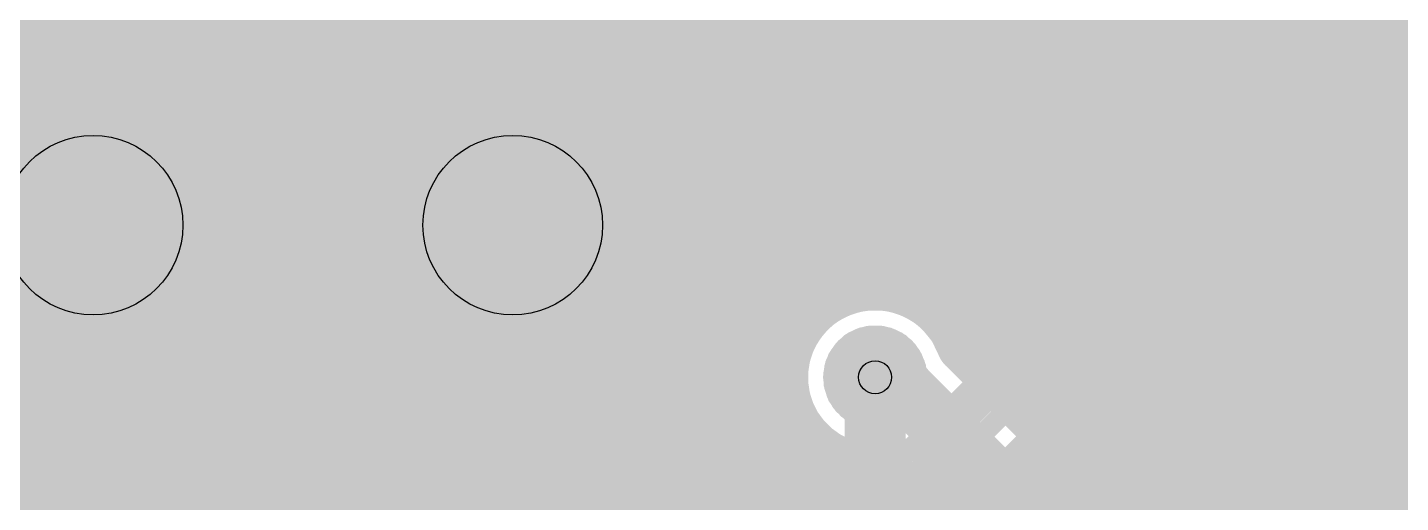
# Model space of a CAD drawing. Extents: x 0 to 1.5, y 0 to 3.74.
# Drawn here: x 0.639 to 1.179, y 2.938 to 3.125 of the extents above; entities that cross this region are included whole.
import ezdxf

# ---------------------------------------------------------------- set-up
doc = ezdxf.new("R2010")
doc.units = 0
for name, color, linetype in [('Bottom', 6, 'CONTINUOUS'), ('Bottom_Mask', 10, 'CONTINUOUS'), ('Drill_Bottom', 8, 'CONTINUOUS'), ('Drill_Top', 7, 'CONTINUOUS'), ('Edge_Bottom', 17, 'CONTINUOUS'), ('Edge_Top', 16, 'CONTINUOUS'), ('Top', 5, 'CONTINUOUS'), ('Top_Mask', 3, 'CONTINUOUS'), ('Top_Paste', 4, 'CONTINUOUS'), ('Top_Silk', 2, 'CONTINUOUS')]:
    doc.layers.add(name, color=color, linetype=linetype)

msp = doc.modelspace()

# ---------------------------------------------------------------- linework, layer by layer
at = {"layer": 'Bottom', "linetype": 'CONTINUOUS'}
for points, const_width in [([(1.1714, 3.1395), (1.2436, 3.0791)], 0.025), ([(1.1538, 3.1034), (0.4389, 3.1015)], 0.025), ([(1.2077, 3.0585), (1.1538, 3.1034)], 0.025), ([(0.0449, 3.1006), (1.1546, 3.1006)], 0.025), ([(0.0448, 3.0758), (1.1844, 3.0758)], 0.025), ([(0.0448, 3.0509), (1.2052, 3.0509)], 0.025), ([(0.0448, 3.026), (1.2052, 3.026)], 0.025), ([(0.9521, 3.0205), (0.9575, 3.0232)], 0.025), ([(0.9575, 3.0232), (0.9633, 3.0251)], 0.025), ([(0.9633, 3.0251), (0.9694, 3.0261)], 0.025), ([(0.9694, 3.0261), (0.9755, 3.0261)], 0.025), ([(0.9755, 3.0261), (0.9815, 3.0251)], 0.025), ([(0.9815, 3.0251), (0.9873, 3.0232)], 0.025), ([(0.9873, 3.0232), (0.9928, 3.0205)], 0.025), ([(0.9428, 3.0125), (0.9471, 3.0169)], 0.025), ([(0.9471, 3.0169), (0.9521, 3.0205)], 0.025), ([(0.9928, 3.0205), (0.9977, 3.0169)], 0.025), ([(0.9977, 3.0169), (1.0021, 3.0125)], 0.025), ([(0.9392, 3.0076), (0.9428, 3.0125)], 0.025), ([(1.0021, 3.0125), (1.0057, 3.0076)], 0.025), ([(0.9364, 3.0021), (0.9392, 3.0076)], 0.025), ([(1.0057, 3.0076), (1.009, 3.0007)], 0.025), ([(0.0448, 3.0012), (0.9335, 3.0012)], 0.025), ([(0.9345, 2.9963), (0.9364, 3.0021)], 0.025), ([(1.009, 3.0007), (1.0379, 2.9716)], 0.025), ([(1.0113, 3.0012), (1.2052, 3.0012)], 0.025), ([(0.9336, 2.9903), (0.9345, 2.9963)], 0.025), ([(0.9336, 2.9841), (0.9336, 2.9903)], 0.025), ([(0.9345, 2.9781), (0.9336, 2.9841)], 0.025), ([(0.9364, 2.9723), (0.9345, 2.9781)], 0.025), ([(0.9724, 2.9872), (0.9793, 2.9872)], 0.008), ([(0.9793, 2.9872), (1.0147, 2.9518)], 0.008), ([(0.0448, 2.9763), (0.9325, 2.9763)], 0.025), ([(1.0358, 2.9763), (1.2052, 2.9763)], 0.025), ([(0.9392, 2.9668), (0.9364, 2.9723)], 0.025), ([(1.0379, 2.9716), (1.0419, 2.9656)], 0.025), ([(0.9428, 2.9619), (0.9392, 2.9668)], 0.025), ([(0.9471, 2.9576), (0.9428, 2.9619)], 0.025), ([(1.0419, 2.9656), (1.0444, 2.9589)], 0.025), ([(0.9521, 2.954), (0.9471, 2.9576)], 0.025), ([(1.0444, 2.9589), (1.0452, 2.9518)], 0.025), ([(0.0448, 2.9514), (0.9544, 2.9514)], 0.025), ([(0.9575, 2.9512), (0.9521, 2.954)], 0.025), ([(0.9633, 2.9493), (0.9575, 2.9512)], 0.025), ([(1.0452, 2.9518), (1.0453, 2.7552)], 0.025), ([(1.0477, 2.9514), (1.2052, 2.9514)], 0.025), ([(0.9694, 2.9483), (0.9633, 2.9493)], 0.025), ([(0.9751, 2.9483), (0.9694, 2.9483)], 0.025), ([(0.9843, 2.9392), (0.9751, 2.9483)], 0.025), ([(1.0147, 2.9518), (1.0147, 2.7333)], 0.008), ([(0.9843, 2.7578), (0.9843, 2.9392)], 0.025), ([(0.5246, 2.9266), (0.9817, 2.9266)], 0.025), ([(1.0477, 2.9266), (1.2052, 2.9266)], 0.025)]:
    msp.add_lwpolyline(points, dxfattribs=dict(at, const_width=const_width))
for points, const_width in [([(0.6988, 3.0472, 1), (0.6299, 3.0472, 1), (0.6988, 3.0472, 1)], 0.0689), ([(0.8642, 3.0472, 1), (0.7953, 3.0472, 1), (0.8642, 3.0472, 1)], 0.0689), ([(1.1476, 3.1034, 1), (1.1601, 3.1034, 1), (1.1476, 3.1034, 1)], 0.0125), ([(1.1476, 3.1034, 1), (1.1601, 3.1034, 1), (1.1476, 3.1034, 1)], 0.0125), ([(0.9513, 3.0232, 1), (0.9638, 3.0232, 1), (0.9513, 3.0232, 1)], 0.0125), ([(0.9513, 3.0232, 1), (0.9638, 3.0232, 1), (0.9513, 3.0232, 1)], 0.0125), ([(0.9571, 3.0251, 1), (0.9696, 3.0251, 1), (0.9571, 3.0251, 1)], 0.0125), ([(0.9571, 3.0251, 1), (0.9696, 3.0251, 1), (0.9571, 3.0251, 1)], 0.0125), ([(0.9631, 3.0261, 1), (0.9756, 3.0261, 1), (0.9631, 3.0261, 1)], 0.0125), ([(0.9631, 3.0261, 1), (0.9756, 3.0261, 1), (0.9631, 3.0261, 1)], 0.0125), ([(0.9692, 3.0261, 1), (0.9817, 3.0261, 1), (0.9692, 3.0261, 1)], 0.0125), ([(0.9692, 3.0261, 1), (0.9817, 3.0261, 1), (0.9692, 3.0261, 1)], 0.0125), ([(0.9753, 3.0251, 1), (0.9878, 3.0251, 1), (0.9753, 3.0251, 1)], 0.0125), ([(0.9753, 3.0251, 1), (0.9878, 3.0251, 1), (0.9753, 3.0251, 1)], 0.0125), ([(0.9811, 3.0232, 1), (0.9936, 3.0232, 1), (0.9811, 3.0232, 1)], 0.0125), ([(0.9811, 3.0232, 1), (0.9936, 3.0232, 1), (0.9811, 3.0232, 1)], 0.0125), ([(0.9409, 3.0169, 1), (0.9534, 3.0169, 1), (0.9409, 3.0169, 1)], 0.0125), ([(0.9409, 3.0169, 1), (0.9534, 3.0169, 1), (0.9409, 3.0169, 1)], 0.0125), ([(0.9458, 3.0205, 1), (0.9583, 3.0205, 1), (0.9458, 3.0205, 1)], 0.0125), ([(0.9458, 3.0205, 1), (0.9583, 3.0205, 1), (0.9458, 3.0205, 1)], 0.0125), ([(0.9865, 3.0205, 1), (0.999, 3.0205, 1), (0.9865, 3.0205, 1)], 0.0125), ([(0.9865, 3.0205, 1), (0.999, 3.0205, 1), (0.9865, 3.0205, 1)], 0.0125), ([(0.9915, 3.0169, 1), (1.004, 3.0169, 1), (0.9915, 3.0169, 1)], 0.0125), ([(0.9915, 3.0169, 1), (1.004, 3.0169, 1), (0.9915, 3.0169, 1)], 0.0125), ([(0.9365, 3.0125, 1), (0.949, 3.0125, 1), (0.9365, 3.0125, 1)], 0.0125), ([(0.9365, 3.0125, 1), (0.949, 3.0125, 1), (0.9365, 3.0125, 1)], 0.0125), ([(0.9958, 3.0125, 1), (1.0083, 3.0125, 1), (0.9958, 3.0125, 1)], 0.0125), ([(0.9958, 3.0125, 1), (1.0083, 3.0125, 1), (0.9958, 3.0125, 1)], 0.0125), ([(0.9329, 3.0076, 1), (0.9454, 3.0076, 1), (0.9329, 3.0076, 1)], 0.0125), ([(0.9329, 3.0076, 1), (0.9454, 3.0076, 1), (0.9329, 3.0076, 1)], 0.0125), ([(0.9994, 3.0076, 1), (1.0119, 3.0076, 1), (0.9994, 3.0076, 1)], 0.0125), ([(0.9994, 3.0076, 1), (1.0119, 3.0076, 1), (0.9994, 3.0076, 1)], 0.0125), ([(0.9302, 3.0021, 1), (0.9427, 3.0021, 1), (0.9302, 3.0021, 1)], 0.0125), ([(0.9302, 3.0021, 1), (0.9427, 3.0021, 1), (0.9302, 3.0021, 1)], 0.0125), ([(1.0027, 3.0007, 1), (1.0152, 3.0007, 1), (1.0027, 3.0007, 1)], 0.0125), ([(1.0027, 3.0007, 1), (1.0152, 3.0007, 1), (1.0027, 3.0007, 1)], 0.0125), ([(0.9283, 2.9963, 1), (0.9408, 2.9963, 1), (0.9283, 2.9963, 1)], 0.0125), ([(0.9283, 2.9963, 1), (0.9408, 2.9963, 1), (0.9283, 2.9963, 1)], 0.0125), ([(0.9273, 2.9903, 1), (0.9398, 2.9903, 1), (0.9273, 2.9903, 1)], 0.0125), ([(0.9273, 2.9903, 1), (0.9398, 2.9903, 1), (0.9273, 2.9903, 1)], 0.0125), ([(0.9273, 2.9841, 1), (0.9398, 2.9841, 1), (0.9273, 2.9841, 1)], 0.0125), ([(0.9273, 2.9841, 1), (0.9398, 2.9841, 1), (0.9273, 2.9841, 1)], 0.0125), ([(0.9787, 2.9872, 1), (0.9662, 2.9872, 1), (0.9787, 2.9872, 1)], 0.0125), ([(0.9283, 2.9781, 1), (0.9408, 2.9781, 1), (0.9283, 2.9781, 1)], 0.0125), ([(0.9283, 2.9781, 1), (0.9408, 2.9781, 1), (0.9283, 2.9781, 1)], 0.0125), ([(0.9704, 2.9872, 1), (0.9744, 2.9872, 1), (0.9704, 2.9872, 1)], 0.004), ([(0.9773, 2.9872, 1), (0.9813, 2.9872, 1), (0.9773, 2.9872, 1)], 0.004), ([(0.9773, 2.9872, 1), (0.9813, 2.9872, 1), (0.9773, 2.9872, 1)], 0.004), ([(0.9302, 2.9723, 1), (0.9427, 2.9723, 1), (0.9302, 2.9723, 1)], 0.0125), ([(0.9302, 2.9723, 1), (0.9427, 2.9723, 1), (0.9302, 2.9723, 1)], 0.0125), ([(1.0317, 2.9716, 1), (1.0442, 2.9716, 1), (1.0317, 2.9716, 1)], 0.0125), ([(1.0317, 2.9716, 1), (1.0442, 2.9716, 1), (1.0317, 2.9716, 1)], 0.0125), ([(0.9329, 2.9668, 1), (0.9454, 2.9668, 1), (0.9329, 2.9668, 1)], 0.0125), ([(0.9329, 2.9668, 1), (0.9454, 2.9668, 1), (0.9329, 2.9668, 1)], 0.0125), ([(0.9365, 2.9619, 1), (0.949, 2.9619, 1), (0.9365, 2.9619, 1)], 0.0125), ([(0.9365, 2.9619, 1), (0.949, 2.9619, 1), (0.9365, 2.9619, 1)], 0.0125), ([(1.0357, 2.9656, 1), (1.0482, 2.9656, 1), (1.0357, 2.9656, 1)], 0.0125), ([(1.0357, 2.9656, 1), (1.0482, 2.9656, 1), (1.0357, 2.9656, 1)], 0.0125), ([(0.9409, 2.9576, 1), (0.9534, 2.9576, 1), (0.9409, 2.9576, 1)], 0.0125), ([(0.9409, 2.9576, 1), (0.9534, 2.9576, 1), (0.9409, 2.9576, 1)], 0.0125), ([(1.0381, 2.9589, 1), (1.0506, 2.9589, 1), (1.0381, 2.9589, 1)], 0.0125), ([(1.0381, 2.9589, 1), (1.0506, 2.9589, 1), (1.0381, 2.9589, 1)], 0.0125), ([(0.9458, 2.954, 1), (0.9583, 2.954, 1), (0.9458, 2.954, 1)], 0.0125), ([(0.9458, 2.954, 1), (0.9583, 2.954, 1), (0.9458, 2.954, 1)], 0.0125), ([(0.9513, 2.9512, 1), (0.9638, 2.9512, 1), (0.9513, 2.9512, 1)], 0.0125), ([(0.9513, 2.9512, 1), (0.9638, 2.9512, 1), (0.9513, 2.9512, 1)], 0.0125), ([(1.039, 2.9518, 1), (1.0515, 2.9518, 1), (1.039, 2.9518, 1)], 0.0125), ([(1.039, 2.9518, 1), (1.0515, 2.9518, 1), (1.039, 2.9518, 1)], 0.0125), ([(0.9571, 2.9493, 1), (0.9696, 2.9493, 1), (0.9571, 2.9493, 1)], 0.0125), ([(0.9571, 2.9493, 1), (0.9696, 2.9493, 1), (0.9571, 2.9493, 1)], 0.0125), ([(0.9631, 2.9483, 1), (0.9756, 2.9483, 1), (0.9631, 2.9483, 1)], 0.0125), ([(0.9631, 2.9483, 1), (0.9756, 2.9483, 1), (0.9631, 2.9483, 1)], 0.0125), ([(0.9688, 2.9483, 1), (0.9813, 2.9483, 1), (0.9688, 2.9483, 1)], 0.0125), ([(0.9688, 2.9483, 1), (0.9813, 2.9483, 1), (0.9688, 2.9483, 1)], 0.0125), ([(1.0127, 2.9518, 1), (1.0167, 2.9518, 1), (1.0127, 2.9518, 1)], 0.004), ([(1.0127, 2.9518, 1), (1.0167, 2.9518, 1), (1.0127, 2.9518, 1)], 0.004), ([(0.978, 2.9392, 1), (0.9905, 2.9392, 1), (0.978, 2.9392, 1)], 0.0125), ([(0.978, 2.9392, 1), (0.9905, 2.9392, 1), (0.978, 2.9392, 1)], 0.0125)]:
    msp.add_lwpolyline(points, format="xyb", dxfattribs=dict(at, const_width=const_width))
at = {"layer": 'Bottom_Mask', "linetype": 'CONTINUOUS', "const_width": 0.0729}
for points in [[(0.7008, 3.0472, 1), (0.6279, 3.0472, 1), (0.7008, 3.0472, 1)], [(0.6279, 3.0472, 1), (0.7008, 3.0472, 1), (0.6279, 3.0472, 1)], [(0.8662, 3.0472, 1), (0.7933, 3.0472, 1), (0.8662, 3.0472, 1)], [(0.7933, 3.0472, 1), (0.8662, 3.0472, 1), (0.7933, 3.0472, 1)]]:
    msp.add_lwpolyline(points, format="xyb", dxfattribs=at)
at = {"layer": 'Drill_Bottom'}
for centre, radius in [((0.6644, 3.0472), 0.0354), ((0.6644, 3.0472), 0.0354), ((0.8297, 3.0472), 0.0354), ((0.8297, 3.0472), 0.0354), ((0.9724, 2.9872), 0.0065)]:
    msp.add_circle(centre, radius, dxfattribs=at)
for points in [[(0.6644, 3.0827), (0.6644, 3.0827), (0.6644, 3.0118)], [(0.8297, 3.0827), (0.8297, 3.0827), (0.8297, 3.0118)]]:
    msp.add_solid(points, dxfattribs=at)
at = {"layer": 'Drill_Top'}
for centre, radius in [((0.6644, 3.0472), 0.0354), ((0.6644, 3.0472), 0.0354), ((0.8297, 3.0472), 0.0354), ((0.8297, 3.0472), 0.0354), ((0.9724, 2.9872), 0.0065)]:
    msp.add_circle(centre, radius, dxfattribs=at)
for points in [[(0.6644, 3.0827), (0.6644, 3.0827), (0.6644, 3.0118)], [(0.8297, 3.0827), (0.8297, 3.0827), (0.8297, 3.0118)]]:
    msp.add_solid(points, dxfattribs=at)
at = {"layer": 'Edge_Bottom', "linetype": 'CONTINUOUS', "const_width": 0.008}
for points in [[(0.6265, 3.1095), (0.636, 3.1144), (0.6461, 3.1178), (0.6565, 3.1197), (0.6672, 3.1201), (0.6778, 3.1189), (0.6881, 3.1162), (0.6978, 3.112), (0.7069, 3.1064), (0.7151, 3.0996), (0.7222, 3.0916), (0.728, 3.0828), (0.7325, 3.0731), (0.7355, 3.0629), (0.7371, 3.0524), (0.7371, 3.0419)], [(0.9024, 3.0419), (0.9009, 3.0314), (0.8978, 3.0212), (0.8933, 3.0116), (0.8874, 3.0027), (0.8803, 2.9947), (0.8721, 2.9879), (0.863, 2.9824), (0.8532, 2.9782), (0.8429, 2.9756), (0.8323, 2.9744), (0.8217, 2.9748), (0.8112, 2.9767), (0.8011, 2.9802), (0.7917, 2.9851), (0.783, 2.9913), (0.7754, 2.9987), (0.7689, 3.0071), (0.7637, 3.0164), (0.7599, 3.0263), (0.7576, 3.0367), (0.7568, 3.0473), (0.7576, 3.058), (0.7599, 3.0684), (0.7638, 3.0783), (0.769, 3.0876), (0.7755, 3.096), (0.7832, 3.1034), (0.7919, 3.1095), (0.8013, 3.1144), (0.8114, 3.1178), (0.8219, 3.1197), (0.8325, 3.1201), (0.8431, 3.1189), (0.8534, 3.1162), (0.8632, 3.112), (0.8723, 3.1064), (0.8804, 3.0996), (0.8875, 3.0916), (0.8934, 3.0828), (0.8979, 3.0731), (0.9009, 3.0629), (0.9024, 3.0524), (0.9024, 3.0419)], [(0.7371, 3.0419), (0.7355, 3.0314), (0.7324, 3.0212), (0.7279, 3.0116), (0.722, 3.0027), (0.7149, 2.9947), (0.7067, 2.9879), (0.6977, 2.9824), (0.6879, 2.9782), (0.6775, 2.9756), (0.667, 2.9744), (0.6563, 2.9748), (0.6459, 2.9767), (0.6358, 2.9802), (0.6263, 2.9851)], [(1.0068, 2.7472), (1.0068, 2.9486), (0.9817, 2.9735), (0.9775, 2.9715), (0.9737, 2.9708), (0.9698, 2.9709), (0.9661, 2.972), (0.9627, 2.9739), (0.9599, 2.9765), (0.9577, 2.9797), (0.9564, 2.9834), (0.9559, 2.9872), (0.9564, 2.9911), (0.9577, 2.9947), (0.9599, 2.9979), (0.9627, 3.0006), (0.9661, 3.0024), (0.9698, 3.0035), (0.9737, 3.0036), (0.9775, 3.0029), (0.981, 3.0013), (0.9841, 2.9989), (0.9865, 2.9958), (0.9881, 2.9923), (0.9888, 2.989), (1.0216, 2.9559), (1.0226, 2.953), (1.0227, 2.9145)], [(0.9423, 2.9323), (0.9457, 2.9342), (0.9494, 2.9353), (0.9533, 2.9354), (0.9571, 2.9347), (0.9606, 2.9331)]]:
    msp.add_lwpolyline(points, dxfattribs=at)
at = {"layer": 'Edge_Top', "linetype": 'CONTINUOUS', "const_width": 0.008}
for points in [[(0.6265, 3.1095), (0.636, 3.1144), (0.6461, 3.1178), (0.6565, 3.1197), (0.6672, 3.1201), (0.6778, 3.1189), (0.6881, 3.1162), (0.6978, 3.112), (0.7069, 3.1064), (0.7151, 3.0996), (0.7222, 3.0916), (0.728, 3.0828), (0.7325, 3.0731), (0.7355, 3.0629), (0.7371, 3.0524), (0.7371, 3.0419)], [(0.9024, 3.0419), (0.9009, 3.0314), (0.8978, 3.0212), (0.8933, 3.0116), (0.8874, 3.0027), (0.8803, 2.9947), (0.8721, 2.9879), (0.863, 2.9824), (0.8532, 2.9782), (0.8429, 2.9756), (0.8323, 2.9744), (0.8217, 2.9748), (0.8112, 2.9767), (0.8011, 2.9802), (0.7917, 2.9851), (0.783, 2.9913), (0.7754, 2.9987), (0.7689, 3.0071), (0.7637, 3.0164), (0.7599, 3.0263), (0.7576, 3.0367), (0.7568, 3.0473), (0.7576, 3.058), (0.7599, 3.0684), (0.7638, 3.0783), (0.769, 3.0876), (0.7755, 3.096), (0.7832, 3.1034), (0.7919, 3.1095), (0.8013, 3.1144), (0.8114, 3.1178), (0.8219, 3.1197), (0.8325, 3.1201), (0.8431, 3.1189), (0.8534, 3.1162), (0.8632, 3.112), (0.8723, 3.1064), (0.8804, 3.0996), (0.8875, 3.0916), (0.8934, 3.0828), (0.8979, 3.0731), (0.9009, 3.0629), (0.9024, 3.0524), (0.9024, 3.0419)], [(0.7371, 3.0419), (0.7355, 3.0314), (0.7324, 3.0212), (0.7279, 3.0116), (0.722, 3.0027), (0.7149, 2.9947), (0.7067, 2.9879), (0.6977, 2.9824), (0.6879, 2.9782), (0.6775, 2.9756), (0.667, 2.9744), (0.6563, 2.9748), (0.6459, 2.9767), (0.6358, 2.9802), (0.6263, 2.9851)], [(0.9445, 2.9337), (0.9481, 2.935), (0.952, 2.9355), (0.9559, 2.935), (0.958, 2.9343), (0.958, 2.954), (0.9645, 2.954), (0.9644, 2.9729), (0.9617, 2.9747), (0.9591, 2.9775), (0.9572, 2.9809), (0.9561, 2.9846), (0.956, 2.9885), (0.9567, 2.9923), (0.9584, 2.9958), (0.9608, 2.9989), (0.9638, 3.0013), (0.9673, 3.0029), (0.9711, 3.0036), (0.975, 3.0035), (0.9787, 3.0024), (0.9821, 3.0006), (0.985, 2.9979), (0.9871, 2.9947), (0.9885, 2.9911), (0.9889, 2.9872), (0.9885, 2.9834), (0.9871, 2.9797), (0.985, 2.9765), (0.9821, 2.9739), (0.9804, 2.9728), (0.9804, 2.9577), (0.9827, 2.9555), (1.0349, 3.0075), (1.0377, 3.0088), (1.0449, 3.009), (1.2205, 3.009)], [(1.1867, 2.993), (1.043, 2.993), (1.0039, 2.954), (1.0074, 2.954), (1.0074, 2.9342), (0.9583, 2.9342), (0.9617, 2.9323), (0.9645, 2.9297), (0.9655, 2.9285), (1.0074, 2.9284), (1.0074, 2.9266), (1.0348, 2.9265), (1.0348, 2.9373), (1.1609, 2.9373), (1.1609, 2.9008), (1.1883, 2.9009)]]:
    msp.add_lwpolyline(points, dxfattribs=at)
at = {"layer": 'Top', "linetype": 'CONTINUOUS'}
for points, const_width in [([(0.0453, 3.1245), (1.4527, 3.1245)], 0.025), ([(0.0453, 3.0996), (1.4526, 3.0996)], 0.025), ([(0.0453, 3.0748), (1.4526, 3.0748)], 0.025), ([(0.0453, 3.0499), (1.4526, 3.0499)], 0.025), ([(1.0197, 3.0242), (1.0257, 3.0282)], 0.025), ([(1.0257, 3.0282), (1.0324, 3.0306)], 0.025), ([(1.0324, 3.0306), (1.0396, 3.0315)], 0.025), ([(1.0396, 3.0315), (1.2114, 3.0315)], 0.025), ([(0.0452, 3.025), (0.9605, 3.025)], 0.025), ([(0.9495, 3.0188), (0.9547, 3.0219)], 0.025), ([(0.9547, 3.0219), (0.9604, 3.0243)], 0.025), ([(0.9604, 3.0243), (0.9663, 3.0257)], 0.025), ([(0.9663, 3.0257), (0.9724, 3.0262)], 0.025), ([(0.9724, 3.0262), (0.9785, 3.0257)], 0.025), ([(0.9785, 3.0257), (0.9845, 3.0243)], 0.025), ([(0.9844, 3.025), (1.0183, 3.025)], 0.025), ([(0.9845, 3.0243), (0.9901, 3.0219)], 0.025), ([(0.9901, 3.0219), (0.9953, 3.0188)], 0.025), ([(1.0046, 3.0092), (1.0197, 3.0242)], 0.025), ([(0.9449, 3.0148), (0.9495, 3.0188)], 0.025), ([(0.9953, 3.0188), (1, 3.0148)], 0.025), ([(0.9409, 3.0101), (0.9449, 3.0148)], 0.025), ([(1, 3.0148), (1.0046, 3.0092)], 0.025), ([(0.9353, 2.9993), (0.9377, 3.0049)], 0.025), ([(0.9377, 3.0049), (0.9409, 3.0101)], 0.025), ([(0.0452, 3.0002), (0.9332, 3.0002)], 0.025), ([(0.9339, 2.9933), (0.9353, 2.9993)], 0.025), ([(0.9334, 2.9872), (0.9339, 2.9933)], 0.025), ([(1.0396, 3.001), (0.9827, 2.9441)], 0.008), ([(1.224, 3.001), (1.0396, 3.001)], 0.008), ([(0.9339, 2.9811), (0.9334, 2.9872)], 0.025), ([(0.9353, 2.9752), (0.9339, 2.9811)], 0.025), ([(0.9724, 2.9872), (0.9724, 2.9544)], 0.008), ([(0.0452, 2.9753), (0.9328, 2.9753)], 0.025), ([(0.9355, 2.9242), (0.9353, 2.9752)], 0.025), ([(1.0522, 2.9705), (1.0299, 2.9482)], 0.025), ([(1.1658, 2.9705), (1.0522, 2.9705)], 0.025), ([(1.1658, 2.9117), (1.1658, 2.9705)], 0.025), ([(0.0452, 2.9504), (0.933, 2.9504)], 0.025), ([(0.9724, 2.9544), (0.9827, 2.9441)], 0.008), ([(1.0299, 2.9482), (1.0298, 2.9252)], 0.025), ([(1.0346, 2.9504), (1.1633, 2.9504)], 0.025), ([(0.5418, 2.9256), (0.933, 2.9256)], 0.025), ([(1.0324, 2.9256), (1.1633, 2.9256)], 0.025)]:
    msp.add_lwpolyline(points, dxfattribs=dict(at, const_width=const_width))
for points, const_width in [([(0.6988, 3.0472, 1), (0.6299, 3.0472, 1), (0.6988, 3.0472, 1)], 0.0689), ([(0.8642, 3.0472, 1), (0.7953, 3.0472, 1), (0.8642, 3.0472, 1)], 0.0689), ([(1.0195, 3.0282, 1), (1.032, 3.0282, 1), (1.0195, 3.0282, 1)], 0.0125), ([(1.0195, 3.0282, 1), (1.032, 3.0282, 1), (1.0195, 3.0282, 1)], 0.0125), ([(1.0262, 3.0306, 1), (1.0387, 3.0306, 1), (1.0262, 3.0306, 1)], 0.0125), ([(1.0262, 3.0306, 1), (1.0387, 3.0306, 1), (1.0262, 3.0306, 1)], 0.0125), ([(1.0333, 3.0315, 1), (1.0458, 3.0315, 1), (1.0333, 3.0315, 1)], 0.0125), ([(1.0333, 3.0315, 1), (1.0458, 3.0315, 1), (1.0333, 3.0315, 1)], 0.0125), ([(0.9485, 3.0219, 1), (0.961, 3.0219, 1), (0.9485, 3.0219, 1)], 0.0125), ([(0.9485, 3.0219, 1), (0.961, 3.0219, 1), (0.9485, 3.0219, 1)], 0.0125), ([(0.9541, 3.0243, 1), (0.9666, 3.0243, 1), (0.9541, 3.0243, 1)], 0.0125), ([(0.9541, 3.0243, 1), (0.9666, 3.0243, 1), (0.9541, 3.0243, 1)], 0.0125), ([(0.9601, 3.0257, 1), (0.9726, 3.0257, 1), (0.9601, 3.0257, 1)], 0.0125), ([(0.9601, 3.0257, 1), (0.9726, 3.0257, 1), (0.9601, 3.0257, 1)], 0.0125), ([(0.9662, 3.0262, 1), (0.9787, 3.0262, 1), (0.9662, 3.0262, 1)], 0.0125), ([(0.9662, 3.0262, 1), (0.9787, 3.0262, 1), (0.9662, 3.0262, 1)], 0.0125), ([(0.9723, 3.0257, 1), (0.9848, 3.0257, 1), (0.9723, 3.0257, 1)], 0.0125), ([(0.9723, 3.0257, 1), (0.9848, 3.0257, 1), (0.9723, 3.0257, 1)], 0.0125), ([(0.9782, 3.0243, 1), (0.9907, 3.0243, 1), (0.9782, 3.0243, 1)], 0.0125), ([(0.9782, 3.0243, 1), (0.9907, 3.0243, 1), (0.9782, 3.0243, 1)], 0.0125), ([(0.9839, 3.0219, 1), (0.9964, 3.0219, 1), (0.9839, 3.0219, 1)], 0.0125), ([(0.9839, 3.0219, 1), (0.9964, 3.0219, 1), (0.9839, 3.0219, 1)], 0.0125), ([(1.0135, 3.0242, 1), (1.026, 3.0242, 1), (1.0135, 3.0242, 1)], 0.0125), ([(1.0135, 3.0242, 1), (1.026, 3.0242, 1), (1.0135, 3.0242, 1)], 0.0125), ([(0.9433, 3.0188, 1), (0.9558, 3.0188, 1), (0.9433, 3.0188, 1)], 0.0125), ([(0.9433, 3.0188, 1), (0.9558, 3.0188, 1), (0.9433, 3.0188, 1)], 0.0125), ([(0.9891, 3.0188, 1), (1.0016, 3.0188, 1), (0.9891, 3.0188, 1)], 0.0125), ([(0.9891, 3.0188, 1), (1.0016, 3.0188, 1), (0.9891, 3.0188, 1)], 0.0125), ([(0.9386, 3.0148, 1), (0.9511, 3.0148, 1), (0.9386, 3.0148, 1)], 0.0125), ([(0.9386, 3.0148, 1), (0.9511, 3.0148, 1), (0.9386, 3.0148, 1)], 0.0125), ([(0.9937, 3.0148, 1), (1.0062, 3.0148, 1), (0.9937, 3.0148, 1)], 0.0125), ([(0.9937, 3.0148, 1), (1.0062, 3.0148, 1), (0.9937, 3.0148, 1)], 0.0125), ([(0.9314, 3.0049, 1), (0.9439, 3.0049, 1), (0.9314, 3.0049, 1)], 0.0125), ([(0.9314, 3.0049, 1), (0.9439, 3.0049, 1), (0.9314, 3.0049, 1)], 0.0125), ([(0.9346, 3.0101, 1), (0.9471, 3.0101, 1), (0.9346, 3.0101, 1)], 0.0125), ([(0.9346, 3.0101, 1), (0.9471, 3.0101, 1), (0.9346, 3.0101, 1)], 0.0125), ([(0.9984, 3.0092, 1), (1.0109, 3.0092, 1), (0.9984, 3.0092, 1)], 0.0125), ([(0.9984, 3.0092, 1), (1.0109, 3.0092, 1), (0.9984, 3.0092, 1)], 0.0125), ([(0.9291, 2.9993, 1), (0.9416, 2.9993, 1), (0.9291, 2.9993, 1)], 0.0125), ([(0.9291, 2.9993, 1), (0.9416, 2.9993, 1), (0.9291, 2.9993, 1)], 0.0125), ([(0.9277, 2.9933, 1), (0.9402, 2.9933, 1), (0.9277, 2.9933, 1)], 0.0125), ([(0.9277, 2.9933, 1), (0.9402, 2.9933, 1), (0.9277, 2.9933, 1)], 0.0125), ([(1.0376, 3.001, 1), (1.0416, 3.001, 1), (1.0376, 3.001, 1)], 0.004), ([(1.0376, 3.001, 1), (1.0416, 3.001, 1), (1.0376, 3.001, 1)], 0.004), ([(0.9272, 2.9872, 1), (0.9397, 2.9872, 1), (0.9272, 2.9872, 1)], 0.0125), ([(0.9272, 2.9872, 1), (0.9397, 2.9872, 1), (0.9272, 2.9872, 1)], 0.0125), ([(0.9787, 2.9872, 1), (0.9662, 2.9872, 1), (0.9787, 2.9872, 1)], 0.0125), ([(0.9277, 2.9811, 1), (0.9402, 2.9811, 1), (0.9277, 2.9811, 1)], 0.0125), ([(0.9277, 2.9811, 1), (0.9402, 2.9811, 1), (0.9277, 2.9811, 1)], 0.0125), ([(0.9704, 2.9872, 1), (0.9744, 2.9872, 1), (0.9704, 2.9872, 1)], 0.004), ([(0.9291, 2.9752, 1), (0.9416, 2.9752, 1), (0.9291, 2.9752, 1)], 0.0125), ([(0.9291, 2.9752, 1), (0.9416, 2.9752, 1), (0.9291, 2.9752, 1)], 0.0125), ([(1.0459, 2.9705, 1), (1.0584, 2.9705, 1), (1.0459, 2.9705, 1)], 0.0125), ([(1.0459, 2.9705, 1), (1.0584, 2.9705, 1), (1.0459, 2.9705, 1)], 0.0125), ([(1.1596, 2.9705, 1), (1.1721, 2.9705, 1), (1.1596, 2.9705, 1)], 0.0125), ([(1.1596, 2.9705, 1), (1.1721, 2.9705, 1), (1.1596, 2.9705, 1)], 0.0125), ([(0.9704, 2.9544, 1), (0.9744, 2.9544, 1), (0.9704, 2.9544, 1)], 0.004), ([(0.9704, 2.9544, 1), (0.9744, 2.9544, 1), (0.9704, 2.9544, 1)], 0.004), ([(1.0236, 2.9482, 1), (1.0361, 2.9482, 1), (1.0236, 2.9482, 1)], 0.0125), ([(1.0236, 2.9482, 1), (1.0361, 2.9482, 1), (1.0236, 2.9482, 1)], 0.0125), ([(0.9807, 2.9441, 1), (0.9847, 2.9441, 1), (0.9807, 2.9441, 1)], 0.004), ([(0.9807, 2.9441, 1), (0.9847, 2.9441, 1), (0.9807, 2.9441, 1)], 0.004)]:
    msp.add_lwpolyline(points, format="xyb", dxfattribs=dict(at, const_width=const_width))
at = {"layer": 'Top'}
msp.add_solid([(0.962, 2.95), (1.0034, 2.95), (0.962, 2.9382), (1.0034, 2.9382)], dxfattribs=at)
at = {"layer": 'Top_Mask', "linetype": 'CONTINUOUS', "const_width": 0.0729}
for points in [[(0.7008, 3.0472, 1), (0.6279, 3.0472, 1), (0.7008, 3.0472, 1)], [(0.6279, 3.0472, 1), (0.7008, 3.0472, 1), (0.6279, 3.0472, 1)], [(0.8662, 3.0472, 1), (0.7933, 3.0472, 1), (0.8662, 3.0472, 1)], [(0.7933, 3.0472, 1), (0.8662, 3.0472, 1), (0.7933, 3.0472, 1)]]:
    msp.add_lwpolyline(points, format="xyb", dxfattribs=at)
at = {"layer": 'Top_Mask'}
msp.add_solid([(0.958, 2.9541), (1.0074, 2.9541), (0.958, 2.9342), (1.0074, 2.9342)], dxfattribs=at)
at = {"layer": 'Top_Paste'}
msp.add_solid([(0.965, 2.947), (1.0004, 2.947), (0.965, 2.9412), (1.0004, 2.9412)], dxfattribs=at)
at = {"layer": 'Top_Silk', "linetype": 'CONTINUOUS'}
for points, const_width in [([(0.9793, 3.1376), (0.9822, 3.1319), (0.988, 3.1261), (0.9966, 3.1232), (1.0023, 3.1232), (1.0109, 3.1261), (1.0166, 3.1319), (1.0195, 3.1376), (1.0195, 3.1462), (1.0166, 3.152), (1.0109, 3.1577), (1.0023, 3.1606), (0.9966, 3.1606), (0.988, 3.1577), (0.9822, 3.152), (0.9793, 3.1462), (0.9793, 3.1376)], 0.0093), ([(1.179, 3.1117), (1.1718, 3.1141), (1.167, 3.1189), (1.1646, 3.1237), (1.1646, 3.1309)], 0.0077), ([(1.0512, 3.0665), (1.1115, 3.0895), (1.0512, 3.1124)], 0.0093), ([(1.1646, 3.1117), (1.1981, 3.1117)], 0.0077), ([(0.9908, 3.0645), (0.9908, 3.0904), (0.988, 3.0989), (0.985, 3.1019), (0.9793, 3.1047), (0.9707, 3.1047), (0.965, 3.1019), (0.9621, 3.0989), (0.9592, 3.0904), (0.9592, 3.0645), (1.0195, 3.0645)], 0.0093), ([(1.1742, 3.0628), (1.1742, 3.0843), (1.1718, 3.0914), (1.1693, 3.0939), (1.1646, 3.0962), (1.1574, 3.0962), (1.1527, 3.0939), (1.1502, 3.0914), (1.1478, 3.0843), (1.1478, 3.0628), (1.1981, 3.0628)], 0.0077), ([(1.0103, 2.8546), (1.0103, 2.9546)], 0.01), ([(1.1853, 2.9546), (1.0103, 2.9546)], 0.01)]:
    msp.add_lwpolyline(points, dxfattribs=dict(at, const_width=const_width))
for points, const_width in [([(1.0489, 3.1124, 1), (1.0536, 3.1124, 1), (1.0489, 3.1124, 1)], 0.0046), ([(1.1627, 3.1117, 1), (1.1665, 3.1117, 1), (1.1627, 3.1117, 1)], 0.0039), ([(1.177, 3.1117, 1), (1.1809, 3.1117, 1), (1.177, 3.1117, 1)], 0.0039), ([(0.9885, 3.0645, 1), (0.9931, 3.0645, 1), (0.9885, 3.0645, 1)], 0.0046), ([(1.0172, 3.0645, 1), (1.0218, 3.0645, 1), (1.0172, 3.0645, 1)], 0.0046), ([(1.0489, 3.0665, 1), (1.0536, 3.0665, 1), (1.0489, 3.0665, 1)], 0.0046), ([(1.1722, 3.0628, 1), (1.1761, 3.0628, 1), (1.1722, 3.0628, 1)], 0.0039), ([(1.0078, 2.9546, 1), (1.0128, 2.9546, 1), (1.0078, 2.9546, 1)], 0.005), ([(1.0078, 2.9546, 1), (1.0128, 2.9546, 1), (1.0078, 2.9546, 1)], 0.005)]:
    msp.add_lwpolyline(points, format="xyb", dxfattribs=dict(at, const_width=const_width))

doc.saveas('drawing.dxf')
